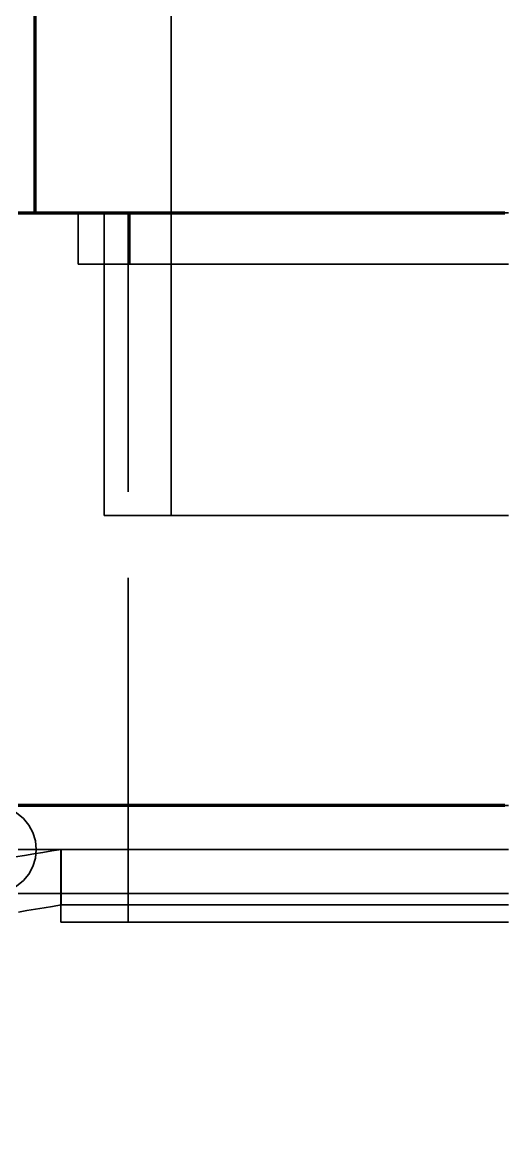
# Model space of a CAD drawing. Header units: millimetres. Extents: x 0 to 2382, y 0 to 420.
# Drawn here: x 991.52 to 997.11, y 333.49 to 346.62 of the extents above; entities that cross this region are included whole.
import ezdxf

# ---------------------------------------------------------------- set-up
doc = ezdxf.new("R2010")
doc.units = ezdxf.units.MM
doc.linetypes.add('IRAM-E-TRAZOS', pattern=[5, 4, -1])
for name, color, linetype, lineweight in [('01-VISIBLE', 7, 'CONTINUOUS', 70), ('02-OCULTA', 4, 'IRAM-E-TRAZOS', 35), ('08-FINA', 5, 'CONTINUOUS', 18)]:
    doc.layers.add(name, color=color, linetype=linetype, lineweight=lineweight)

msp = doc.modelspace()

# ---------------------------------------------------------------- linework, layer by layer
at = {"layer": '01-VISIBLE'}
for points in [[(991.667, 344.408), (991.667, 346.808)], [(991.47, 344.408), (991.571, 344.408), (991.672, 344.408), (991.772, 344.408), (991.873, 344.408), (991.974, 344.408), (992.075, 344.408), (992.176, 344.408), (992.277, 344.408), (992.378, 344.408), (992.479, 344.408), (992.58, 344.408), (992.681, 344.408), (992.782, 344.408), (992.883, 344.408), (992.984, 344.408), (993.085, 344.408), (993.186, 344.408), (993.287, 344.408), (993.388, 344.408), (993.489, 344.408), (993.59, 344.408), (993.691, 344.408), (993.792, 344.408), (993.893, 344.408), (993.994, 344.408), (994.095, 344.408), (994.196, 344.408), (994.297, 344.408), (994.398, 344.408), (994.499, 344.408), (994.6, 344.408), (994.701, 344.408), (994.802, 344.408), (994.902, 344.408), (995.003, 344.408), (995.104, 344.408), (995.205, 344.408), (995.306, 344.408), (995.407, 344.408), (995.508, 344.408), (995.609, 344.408), (995.71, 344.408), (995.811, 344.408), (995.912, 344.408), (996.013, 344.408), (996.114, 344.408), (996.215, 344.408), (996.316, 344.408), (996.417, 344.408), (996.518, 344.408), (996.619, 344.408), (996.72, 344.408), (996.821, 344.408), (996.922, 344.408), (997.023, 344.408), (997.124, 344.408)], [(997.124, 337.52), (997.023, 337.52), (996.922, 337.52), (996.821, 337.52), (996.72, 337.52), (996.619, 337.52), (996.518, 337.52), (996.417, 337.52), (996.316, 337.52), (996.215, 337.52), (996.114, 337.52), (996.013, 337.52), (995.912, 337.52), (995.811, 337.52), (995.71, 337.52), (995.609, 337.52), (995.508, 337.52), (995.407, 337.52), (995.306, 337.52), (995.205, 337.52), (995.104, 337.52), (995.003, 337.52), (994.902, 337.52), (994.802, 337.52), (994.701, 337.52), (994.6, 337.52), (994.499, 337.52), (994.398, 337.52), (994.297, 337.52), (994.196, 337.52), (994.095, 337.52), (993.994, 337.52), (993.893, 337.52), (993.792, 337.52), (993.691, 337.52), (993.59, 337.52), (993.489, 337.52), (993.388, 337.52), (993.287, 337.52), (993.186, 337.52), (993.085, 337.52), (992.984, 337.52), (992.883, 337.52), (992.782, 337.52), (992.681, 337.52), (992.58, 337.52), (992.479, 337.52), (992.378, 337.52), (992.277, 337.52), (992.176, 337.52), (992.075, 337.52), (991.974, 337.52), (991.873, 337.52), (991.772, 337.52), (991.672, 337.52), (991.571, 337.52), (991.47, 337.52)]]:
    msp.add_lwpolyline(points, dxfattribs=at)
at = {"layer": '02-OCULTA'}
for points in [[(993.247, 344.408), (993.247, 346.808)], [(997.167, 344.408), (997.067, 344.408), (996.967, 344.408), (996.867, 344.408), (996.767, 344.408), (996.667, 344.408), (996.567, 344.408), (996.467, 344.408), (996.367, 344.408), (996.267, 344.408), (996.167, 344.408), (996.067, 344.408), (995.967, 344.408), (995.867, 344.408), (995.767, 344.408), (995.667, 344.408), (995.567, 344.408), (995.467, 344.408), (995.367, 344.408), (995.267, 344.408), (995.167, 344.408), (995.067, 344.408), (994.967, 344.408), (994.867, 344.408), (994.767, 344.408), (994.667, 344.408), (994.567, 344.408), (994.467, 344.408), (994.367, 344.408), (994.267, 344.408), (994.167, 344.408), (994.067, 344.408), (993.967, 344.408), (993.867, 344.408), (993.767, 344.408), (993.667, 344.408), (993.567, 344.408), (993.467, 344.408), (993.367, 344.408), (993.267, 344.408), (993.167, 344.408), (993.067, 344.408), (992.967, 344.408), (992.867, 344.408), (992.767, 344.408), (992.667, 344.408), (992.567, 344.408), (992.467, 344.408), (992.367, 344.408), (992.267, 344.408), (992.167, 344.408), (992.067, 344.408), (991.967, 344.408), (991.867, 344.408), (991.767, 344.408), (991.667, 344.408), (991.567, 344.408), (991.467, 344.408)], [(997.167, 344.408), (997.067, 344.408), (996.967, 344.408), (996.867, 344.408), (996.767, 344.408), (996.667, 344.408), (996.567, 344.408), (996.467, 344.408), (996.367, 344.408), (996.267, 344.408), (996.167, 344.408), (996.067, 344.408), (995.967, 344.408), (995.867, 344.408), (995.767, 344.408), (995.667, 344.408), (995.567, 344.408), (995.467, 344.408), (995.367, 344.408), (995.267, 344.408), (995.167, 344.408), (995.067, 344.408), (994.967, 344.408), (994.867, 344.408), (994.767, 344.408), (994.667, 344.408), (994.567, 344.408), (994.467, 344.408), (994.367, 344.408), (994.267, 344.408), (994.167, 344.408), (994.067, 344.408), (993.967, 344.408), (993.867, 344.408), (993.767, 344.408), (993.667, 344.408), (993.567, 344.408), (993.467, 344.408), (993.367, 344.408), (993.267, 344.408), (993.167, 344.408), (993.067, 344.408), (992.967, 344.408), (992.867, 344.408), (992.767, 344.408), (992.667, 344.408), (992.567, 344.408), (992.467, 344.408), (992.367, 344.408), (992.267, 344.408), (992.167, 344.408), (992.067, 344.408), (991.967, 344.408), (991.867, 344.408), (991.767, 344.408), (991.667, 344.408)], [(991.667, 344.408), (991.767, 344.408), (991.867, 344.408), (991.967, 344.408), (992.067, 344.408), (992.167, 344.408), (992.267, 344.408), (992.367, 344.408), (992.467, 344.408), (992.567, 344.408), (992.667, 344.408), (992.767, 344.408), (992.867, 344.408), (992.967, 344.408), (993.067, 344.408), (993.167, 344.408), (993.267, 344.408), (993.367, 344.408), (993.467, 344.408), (993.567, 344.408), (993.667, 344.408), (993.767, 344.408), (993.867, 344.408), (993.967, 344.408), (994.067, 344.408), (994.167, 344.408), (994.267, 344.408), (994.367, 344.408), (994.467, 344.408), (994.567, 344.408), (994.667, 344.408), (994.767, 344.408), (994.867, 344.408), (994.967, 344.408), (995.067, 344.408), (995.167, 344.408), (995.267, 344.408), (995.367, 344.408), (995.467, 344.408), (995.567, 344.408), (995.667, 344.408), (995.767, 344.408), (995.867, 344.408), (995.967, 344.408), (996.067, 344.408), (996.167, 344.408), (996.267, 344.408), (996.367, 344.408), (996.467, 344.408), (996.567, 344.408), (996.667, 344.408), (996.767, 344.408), (996.867, 344.408), (996.967, 344.408), (997.067, 344.408), (997.167, 344.408)], [(997.167, 344.408), (997.067, 344.408), (996.967, 344.408), (996.867, 344.408), (996.767, 344.408), (996.667, 344.408), (996.567, 344.408), (996.467, 344.408), (996.367, 344.408), (996.267, 344.408), (996.167, 344.408), (996.067, 344.408), (995.967, 344.408), (995.867, 344.408), (995.767, 344.408), (995.667, 344.408), (995.567, 344.408), (995.467, 344.408), (995.367, 344.408), (995.267, 344.408), (995.167, 344.408), (995.067, 344.408), (994.967, 344.408), (994.867, 344.408), (994.767, 344.408), (994.667, 344.408), (994.567, 344.408), (994.467, 344.408), (994.367, 344.408), (994.267, 344.408), (994.167, 344.408), (994.067, 344.408), (993.967, 344.408), (993.867, 344.408), (993.767, 344.408), (993.667, 344.408), (993.567, 344.408), (993.467, 344.408), (993.367, 344.408), (993.267, 344.408), (993.167, 344.408), (993.067, 344.408), (992.967, 344.408), (992.867, 344.408), (992.767, 344.408), (992.667, 344.408), (992.567, 344.408), (992.467, 344.408), (992.367, 344.408), (992.267, 344.408), (992.167, 344.408)], [(992.167, 344.408), (992.267, 344.408), (992.367, 344.408), (992.467, 344.408), (992.567, 344.408), (992.667, 344.408), (992.767, 344.408), (992.867, 344.408), (992.967, 344.408), (993.067, 344.408), (993.167, 344.408), (993.267, 344.408), (993.367, 344.408), (993.467, 344.408), (993.567, 344.408), (993.667, 344.408), (993.767, 344.408), (993.867, 344.408), (993.967, 344.408), (994.067, 344.408), (994.167, 344.408), (994.267, 344.408), (994.367, 344.408), (994.467, 344.408), (994.567, 344.408), (994.667, 344.408), (994.767, 344.408), (994.867, 344.408), (994.967, 344.408), (995.067, 344.408), (995.167, 344.408), (995.267, 344.408), (995.367, 344.408), (995.467, 344.408), (995.567, 344.408), (995.667, 344.408), (995.767, 344.408), (995.867, 344.408), (995.967, 344.408), (996.067, 344.408), (996.167, 344.408), (996.267, 344.408), (996.367, 344.408), (996.467, 344.408), (996.567, 344.408), (996.667, 344.408), (996.767, 344.408), (996.867, 344.408), (996.967, 344.408), (997.067, 344.408), (997.167, 344.408)], [(992.167, 343.808), (992.167, 344.408)], [(997.167, 344.408), (997.067, 344.408), (996.967, 344.408), (996.867, 344.408), (996.767, 344.408), (996.667, 344.408), (996.567, 344.408), (996.467, 344.408), (996.367, 344.408), (996.267, 344.408), (996.167, 344.408), (996.067, 344.408), (995.967, 344.408), (995.867, 344.408), (995.767, 344.408), (995.667, 344.408), (995.567, 344.408), (995.467, 344.408), (995.367, 344.408), (995.267, 344.408), (995.167, 344.408), (995.067, 344.408), (994.967, 344.408), (994.867, 344.408), (994.767, 344.408), (994.667, 344.408), (994.567, 344.408), (994.467, 344.408), (994.367, 344.408), (994.267, 344.408), (994.167, 344.408), (994.067, 344.408), (993.967, 344.408), (993.867, 344.408), (993.767, 344.408), (993.667, 344.408), (993.567, 344.408), (993.467, 344.408), (993.367, 344.408), (993.267, 344.408), (993.167, 344.408), (993.067, 344.408), (992.967, 344.408), (992.867, 344.408), (992.767, 344.408), (992.667, 344.408), (992.567, 344.408), (992.467, 344.408)], [(992.467, 344.408), (992.567, 344.408), (992.667, 344.408), (992.767, 344.408), (992.867, 344.408), (992.967, 344.408), (993.067, 344.408), (993.167, 344.408), (993.267, 344.408), (993.367, 344.408), (993.467, 344.408), (993.567, 344.408), (993.667, 344.408), (993.767, 344.408), (993.867, 344.408), (993.967, 344.408), (994.067, 344.408), (994.167, 344.408), (994.267, 344.408), (994.367, 344.408), (994.467, 344.408), (994.567, 344.408), (994.667, 344.408), (994.767, 344.408), (994.867, 344.408), (994.967, 344.408), (995.067, 344.408), (995.167, 344.408), (995.267, 344.408), (995.367, 344.408), (995.467, 344.408), (995.567, 344.408), (995.667, 344.408), (995.767, 344.408), (995.867, 344.408), (995.967, 344.408), (996.067, 344.408), (996.167, 344.408), (996.267, 344.408), (996.367, 344.408), (996.467, 344.408), (996.567, 344.408), (996.667, 344.408), (996.767, 344.408), (996.867, 344.408), (996.967, 344.408), (997.067, 344.408), (997.167, 344.408)], [(992.467, 340.888), (992.467, 344.408)], [(997.159, 344.408), (997.059, 344.408), (996.958, 344.408), (996.858, 344.408), (996.758, 344.408), (996.658, 344.408), (996.557, 344.408), (996.457, 344.408), (996.357, 344.408), (996.256, 344.408), (996.156, 344.408), (996.056, 344.408), (995.956, 344.408), (995.855, 344.408), (995.755, 344.408), (995.655, 344.408), (995.554, 344.408), (995.454, 344.408), (995.354, 344.408), (995.254, 344.408), (995.153, 344.408), (995.053, 344.408), (994.953, 344.408), (994.853, 344.408), (994.752, 344.408), (994.652, 344.408), (994.552, 344.408), (994.451, 344.408), (994.351, 344.408), (994.251, 344.408), (994.151, 344.408), (994.05, 344.408), (993.95, 344.408), (993.85, 344.408), (993.749, 344.408), (993.649, 344.408), (993.549, 344.408), (993.449, 344.408), (993.348, 344.408), (993.248, 344.408), (993.148, 344.408), (993.048, 344.408), (992.947, 344.408), (992.847, 344.408), (992.747, 344.408)], [(992.747, 344.408), (992.847, 344.408), (992.947, 344.408), (993.048, 344.408), (993.148, 344.408), (993.248, 344.408), (993.348, 344.408), (993.449, 344.408), (993.549, 344.408), (993.649, 344.408), (993.749, 344.408), (993.85, 344.408), (993.95, 344.408), (994.05, 344.408), (994.151, 344.408), (994.251, 344.408), (994.351, 344.408), (994.451, 344.408), (994.552, 344.408), (994.652, 344.408), (994.752, 344.408), (994.853, 344.408), (994.953, 344.408), (995.053, 344.408), (995.153, 344.408), (995.254, 344.408), (995.354, 344.408), (995.454, 344.408), (995.554, 344.408), (995.655, 344.408), (995.755, 344.408), (995.855, 344.408), (995.956, 344.408), (996.056, 344.408), (996.156, 344.408), (996.256, 344.408), (996.357, 344.408), (996.457, 344.408), (996.557, 344.408), (996.658, 344.408), (996.758, 344.408), (996.858, 344.408), (996.958, 344.408), (997.059, 344.408), (997.159, 344.408)], [(992.747, 336.163), (992.747, 344.408)], [(997.167, 344.408), (997.067, 344.408), (996.967, 344.408), (996.867, 344.408), (996.767, 344.408), (996.667, 344.408), (996.567, 344.408), (996.467, 344.408), (996.367, 344.408), (996.267, 344.408), (996.167, 344.408), (996.067, 344.408), (995.967, 344.408), (995.867, 344.408), (995.767, 344.408), (995.667, 344.408), (995.567, 344.408), (995.467, 344.408), (995.367, 344.408), (995.267, 344.408), (995.167, 344.408), (995.067, 344.408), (994.967, 344.408), (994.867, 344.408), (994.767, 344.408), (994.667, 344.408), (994.567, 344.408), (994.467, 344.408), (994.367, 344.408), (994.267, 344.408), (994.167, 344.408), (994.067, 344.408), (993.967, 344.408), (993.867, 344.408), (993.767, 344.408), (993.667, 344.408), (993.567, 344.408), (993.467, 344.408), (993.367, 344.408), (993.267, 344.408), (993.167, 344.408), (993.067, 344.408), (992.967, 344.408), (992.867, 344.408), (992.767, 344.408)], [(992.767, 344.408), (992.867, 344.408), (992.967, 344.408), (993.067, 344.408), (993.167, 344.408), (993.267, 344.408), (993.367, 344.408), (993.467, 344.408), (993.567, 344.408), (993.667, 344.408), (993.767, 344.408), (993.867, 344.408), (993.967, 344.408), (994.067, 344.408), (994.167, 344.408), (994.267, 344.408), (994.367, 344.408), (994.467, 344.408), (994.567, 344.408), (994.667, 344.408), (994.767, 344.408), (994.867, 344.408), (994.967, 344.408), (995.067, 344.408), (995.167, 344.408), (995.267, 344.408), (995.367, 344.408), (995.467, 344.408), (995.567, 344.408), (995.667, 344.408), (995.767, 344.408), (995.867, 344.408), (995.967, 344.408), (996.067, 344.408), (996.167, 344.408), (996.267, 344.408), (996.367, 344.408), (996.467, 344.408), (996.567, 344.408), (996.667, 344.408), (996.767, 344.408), (996.867, 344.408), (996.967, 344.408), (997.067, 344.408), (997.167, 344.408)], [(992.767, 343.808), (992.767, 344.408)], [(997.158, 344.408), (997.058, 344.408), (996.958, 344.408), (996.857, 344.408), (996.757, 344.408), (996.657, 344.408), (996.557, 344.408), (996.456, 344.408), (996.356, 344.408), (996.256, 344.408), (996.155, 344.408), (996.055, 344.408), (995.955, 344.408), (995.854, 344.408), (995.754, 344.408), (995.654, 344.408), (995.554, 344.408), (995.453, 344.408), (995.353, 344.408), (995.253, 344.408), (995.152, 344.408), (995.052, 344.408), (994.952, 344.408), (994.851, 344.408), (994.751, 344.408), (994.651, 344.408), (994.551, 344.408), (994.45, 344.408), (994.35, 344.408), (994.25, 344.408), (994.149, 344.408), (994.049, 344.408), (993.949, 344.408), (993.848, 344.408), (993.748, 344.408), (993.648, 344.408), (993.548, 344.408), (993.447, 344.408), (993.347, 344.408), (993.247, 344.408)], [(993.247, 344.408), (993.347, 344.408), (993.447, 344.408), (993.548, 344.408), (993.648, 344.408), (993.748, 344.408), (993.848, 344.408), (993.949, 344.408), (994.049, 344.408), (994.149, 344.408), (994.25, 344.408), (994.35, 344.408), (994.45, 344.408), (994.551, 344.408), (994.651, 344.408), (994.751, 344.408), (994.851, 344.408), (994.952, 344.408), (995.052, 344.408), (995.152, 344.408), (995.253, 344.408), (995.353, 344.408), (995.453, 344.408), (995.554, 344.408), (995.654, 344.408), (995.754, 344.408), (995.854, 344.408), (995.955, 344.408), (996.055, 344.408), (996.155, 344.408), (996.256, 344.408), (996.356, 344.408), (996.456, 344.408), (996.557, 344.408), (996.657, 344.408), (996.757, 344.408), (996.857, 344.408), (996.958, 344.408), (997.058, 344.408), (997.158, 344.408)], [(997.158, 344.408), (997.058, 344.408), (996.958, 344.408), (996.857, 344.408), (996.757, 344.408), (996.657, 344.408), (996.557, 344.408), (996.456, 344.408), (996.356, 344.408), (996.256, 344.408), (996.155, 344.408), (996.055, 344.408), (995.955, 344.408), (995.854, 344.408), (995.754, 344.408), (995.654, 344.408), (995.554, 344.408), (995.453, 344.408), (995.353, 344.408), (995.253, 344.408), (995.152, 344.408), (995.052, 344.408), (994.952, 344.408), (994.851, 344.408), (994.751, 344.408), (994.651, 344.408), (994.551, 344.408), (994.45, 344.408), (994.35, 344.408), (994.25, 344.408), (994.149, 344.408), (994.049, 344.408), (993.949, 344.408), (993.848, 344.408), (993.748, 344.408), (993.648, 344.408), (993.548, 344.408), (993.447, 344.408), (993.347, 344.408), (993.247, 344.408)], [(993.247, 344.408), (993.347, 344.408), (993.447, 344.408), (993.548, 344.408), (993.648, 344.408), (993.748, 344.408), (993.848, 344.408), (993.949, 344.408), (994.049, 344.408), (994.149, 344.408), (994.25, 344.408), (994.35, 344.408), (994.45, 344.408), (994.551, 344.408), (994.651, 344.408), (994.751, 344.408), (994.851, 344.408), (994.952, 344.408), (995.052, 344.408), (995.152, 344.408), (995.253, 344.408), (995.353, 344.408), (995.453, 344.408), (995.554, 344.408), (995.654, 344.408), (995.754, 344.408), (995.854, 344.408), (995.955, 344.408), (996.055, 344.408), (996.155, 344.408), (996.256, 344.408), (996.356, 344.408), (996.456, 344.408), (996.557, 344.408), (996.657, 344.408), (996.757, 344.408), (996.857, 344.408), (996.958, 344.408), (997.058, 344.408), (997.158, 344.408)], [(993.247, 340.888), (993.247, 344.408)], [(997.167, 343.808), (997.067, 343.808), (996.967, 343.808), (996.867, 343.808), (996.767, 343.808), (996.667, 343.808), (996.567, 343.808), (996.467, 343.808), (996.367, 343.808), (996.267, 343.808), (996.167, 343.808), (996.067, 343.808), (995.967, 343.808), (995.867, 343.808), (995.767, 343.808), (995.667, 343.808), (995.567, 343.808), (995.467, 343.808), (995.367, 343.808), (995.267, 343.808), (995.167, 343.808), (995.067, 343.808), (994.967, 343.808), (994.867, 343.808), (994.767, 343.808), (994.667, 343.808), (994.567, 343.808), (994.467, 343.808), (994.367, 343.808), (994.267, 343.808), (994.167, 343.808), (994.067, 343.808), (993.967, 343.808), (993.867, 343.808), (993.767, 343.808), (993.667, 343.808), (993.567, 343.808), (993.467, 343.808), (993.367, 343.808), (993.267, 343.808), (993.167, 343.808), (993.067, 343.808), (992.967, 343.808), (992.867, 343.808), (992.767, 343.808), (992.667, 343.808), (992.567, 343.808), (992.467, 343.808), (992.367, 343.808), (992.267, 343.808), (992.167, 343.808)], [(992.167, 343.808), (992.267, 343.808), (992.367, 343.808), (992.467, 343.808), (992.567, 343.808), (992.667, 343.808), (992.767, 343.808), (992.867, 343.808), (992.967, 343.808), (993.067, 343.808), (993.167, 343.808), (993.267, 343.808), (993.367, 343.808), (993.467, 343.808), (993.567, 343.808), (993.667, 343.808), (993.767, 343.808), (993.867, 343.808), (993.967, 343.808), (994.067, 343.808), (994.167, 343.808), (994.267, 343.808), (994.367, 343.808), (994.467, 343.808), (994.567, 343.808), (994.667, 343.808), (994.767, 343.808), (994.867, 343.808), (994.967, 343.808), (995.067, 343.808), (995.167, 343.808), (995.267, 343.808), (995.367, 343.808), (995.467, 343.808), (995.567, 343.808), (995.667, 343.808), (995.767, 343.808), (995.867, 343.808), (995.967, 343.808), (996.067, 343.808), (996.167, 343.808), (996.267, 343.808), (996.367, 343.808), (996.467, 343.808), (996.567, 343.808), (996.667, 343.808), (996.767, 343.808), (996.867, 343.808), (996.967, 343.808), (997.067, 343.808), (997.167, 343.808)], [(997.167, 343.808), (997.067, 343.808), (996.967, 343.808), (996.867, 343.808), (996.767, 343.808), (996.667, 343.808), (996.567, 343.808), (996.467, 343.808), (996.367, 343.808), (996.267, 343.808), (996.167, 343.808), (996.067, 343.808), (995.967, 343.808), (995.867, 343.808), (995.767, 343.808), (995.667, 343.808), (995.567, 343.808), (995.467, 343.808), (995.367, 343.808), (995.267, 343.808), (995.167, 343.808), (995.067, 343.808), (994.967, 343.808), (994.867, 343.808), (994.767, 343.808), (994.667, 343.808), (994.567, 343.808), (994.467, 343.808), (994.367, 343.808), (994.267, 343.808), (994.167, 343.808), (994.067, 343.808), (993.967, 343.808), (993.867, 343.808), (993.767, 343.808), (993.667, 343.808), (993.567, 343.808), (993.467, 343.808), (993.367, 343.808), (993.267, 343.808), (993.167, 343.808), (993.067, 343.808), (992.967, 343.808), (992.867, 343.808), (992.767, 343.808)], [(992.767, 343.808), (992.867, 343.808), (992.967, 343.808), (993.067, 343.808), (993.167, 343.808), (993.267, 343.808), (993.367, 343.808), (993.467, 343.808), (993.567, 343.808), (993.667, 343.808), (993.767, 343.808), (993.867, 343.808), (993.967, 343.808), (994.067, 343.808), (994.167, 343.808), (994.267, 343.808), (994.367, 343.808), (994.467, 343.808), (994.567, 343.808), (994.667, 343.808), (994.767, 343.808), (994.867, 343.808), (994.967, 343.808), (995.067, 343.808), (995.167, 343.808), (995.267, 343.808), (995.367, 343.808), (995.467, 343.808), (995.567, 343.808), (995.667, 343.808), (995.767, 343.808), (995.867, 343.808), (995.967, 343.808), (996.067, 343.808), (996.167, 343.808), (996.267, 343.808), (996.367, 343.808), (996.467, 343.808), (996.567, 343.808), (996.667, 343.808), (996.767, 343.808), (996.867, 343.808), (996.967, 343.808), (997.067, 343.808), (997.167, 343.808)], [(997.167, 340.888), (997.067, 340.888), (996.967, 340.888), (996.867, 340.888), (996.767, 340.888), (996.667, 340.888), (996.567, 340.888), (996.467, 340.888), (996.367, 340.888), (996.267, 340.888), (996.167, 340.888), (996.067, 340.888), (995.967, 340.888), (995.867, 340.888), (995.767, 340.888), (995.667, 340.888), (995.567, 340.888), (995.467, 340.888), (995.367, 340.888), (995.267, 340.888), (995.167, 340.888), (995.067, 340.888), (994.967, 340.888), (994.867, 340.888), (994.767, 340.888), (994.667, 340.888), (994.567, 340.888), (994.467, 340.888), (994.367, 340.888), (994.267, 340.888), (994.167, 340.888), (994.067, 340.888), (993.967, 340.888), (993.867, 340.888), (993.767, 340.888), (993.667, 340.888), (993.567, 340.888), (993.467, 340.888), (993.367, 340.888), (993.267, 340.888), (993.167, 340.888), (993.067, 340.888), (992.967, 340.888), (992.867, 340.888), (992.767, 340.888), (992.667, 340.888), (992.567, 340.888), (992.467, 340.888)], [(992.467, 340.888), (992.567, 340.888), (992.667, 340.888), (992.767, 340.888), (992.867, 340.888), (992.967, 340.888), (993.067, 340.888), (993.167, 340.888), (993.267, 340.888), (993.367, 340.888), (993.467, 340.888), (993.567, 340.888), (993.667, 340.888), (993.767, 340.888), (993.867, 340.888), (993.967, 340.888), (994.067, 340.888), (994.167, 340.888), (994.267, 340.888), (994.367, 340.888), (994.467, 340.888), (994.567, 340.888), (994.667, 340.888), (994.767, 340.888), (994.867, 340.888), (994.967, 340.888), (995.067, 340.888), (995.167, 340.888), (995.267, 340.888), (995.367, 340.888), (995.467, 340.888), (995.567, 340.888), (995.667, 340.888), (995.767, 340.888), (995.867, 340.888), (995.967, 340.888), (996.067, 340.888), (996.167, 340.888), (996.267, 340.888), (996.367, 340.888), (996.467, 340.888), (996.567, 340.888), (996.667, 340.888), (996.767, 340.888), (996.867, 340.888), (996.967, 340.888), (997.067, 340.888), (997.167, 340.888)], [(997.158, 340.888), (997.058, 340.888), (996.958, 340.888), (996.857, 340.888), (996.757, 340.888), (996.657, 340.888), (996.557, 340.888), (996.456, 340.888), (996.356, 340.888), (996.256, 340.888), (996.155, 340.888), (996.055, 340.888), (995.955, 340.888), (995.854, 340.888), (995.754, 340.888), (995.654, 340.888), (995.554, 340.888), (995.453, 340.888), (995.353, 340.888), (995.253, 340.888), (995.152, 340.888), (995.052, 340.888), (994.952, 340.888), (994.851, 340.888), (994.751, 340.888), (994.651, 340.888), (994.551, 340.888), (994.45, 340.888), (994.35, 340.888), (994.25, 340.888), (994.149, 340.888), (994.049, 340.888), (993.949, 340.888), (993.848, 340.888), (993.748, 340.888), (993.648, 340.888), (993.548, 340.888), (993.447, 340.888), (993.347, 340.888), (993.247, 340.888)], [(993.247, 340.888), (993.347, 340.888), (993.447, 340.888), (993.548, 340.888), (993.648, 340.888), (993.748, 340.888), (993.848, 340.888), (993.949, 340.888), (994.049, 340.888), (994.149, 340.888), (994.25, 340.888), (994.35, 340.888), (994.45, 340.888), (994.551, 340.888), (994.651, 340.888), (994.751, 340.888), (994.851, 340.888), (994.952, 340.888), (995.052, 340.888), (995.152, 340.888), (995.253, 340.888), (995.353, 340.888), (995.453, 340.888), (995.554, 340.888), (995.654, 340.888), (995.754, 340.888), (995.854, 340.888), (995.955, 340.888), (996.055, 340.888), (996.155, 340.888), (996.256, 340.888), (996.356, 340.888), (996.456, 340.888), (996.557, 340.888), (996.657, 340.888), (996.757, 340.888), (996.857, 340.888), (996.958, 340.888), (997.058, 340.888), (997.158, 340.888)], [(991.167, 337.52), (991.267, 337.51), (991.363, 337.481), (991.451, 337.434), (991.529, 337.37), (991.592, 337.292), (991.64, 337.204), (991.669, 337.108), (991.679, 337.008), (991.669, 336.908), (991.64, 336.812), (991.592, 336.723), (991.529, 336.646), (991.451, 336.582), (991.363, 336.535), (991.267, 336.506), (991.167, 336.496)], [(997.167, 337.52), (997.067, 337.52), (996.967, 337.52), (996.867, 337.52), (996.767, 337.52), (996.667, 337.52), (996.567, 337.52), (996.467, 337.52), (996.367, 337.52), (996.267, 337.52), (996.167, 337.52), (996.067, 337.52), (995.967, 337.52), (995.867, 337.52), (995.767, 337.52), (995.667, 337.52), (995.567, 337.52), (995.467, 337.52), (995.367, 337.52), (995.267, 337.52), (995.167, 337.52), (995.067, 337.52), (994.967, 337.52), (994.867, 337.52), (994.767, 337.52), (994.667, 337.52), (994.567, 337.52), (994.467, 337.52), (994.367, 337.52), (994.267, 337.52), (994.167, 337.52), (994.067, 337.52), (993.967, 337.52), (993.867, 337.52), (993.767, 337.52), (993.667, 337.52), (993.567, 337.52), (993.467, 337.52), (993.367, 337.52), (993.267, 337.52), (993.167, 337.52), (993.067, 337.52), (992.967, 337.52), (992.867, 337.52), (992.767, 337.52), (992.667, 337.52), (992.567, 337.52), (992.467, 337.52), (992.367, 337.52), (992.267, 337.52), (992.167, 337.52), (992.067, 337.52), (991.967, 337.52), (991.867, 337.52), (991.767, 337.52), (991.667, 337.52), (991.567, 337.52), (991.467, 337.52)], [(990.698, 336.802), (990.803, 336.82), (990.909, 336.837), (991.015, 336.855), (991.12, 336.872), (991.226, 336.889), (991.332, 336.906), (991.438, 336.923), (991.544, 336.94), (991.649, 336.957), (991.755, 336.974), (991.861, 336.991), (991.967, 337.008)], [(997.167, 337.008), (997.067, 337.008), (996.967, 337.008), (996.867, 337.008), (996.767, 337.008), (996.667, 337.008), (996.567, 337.008), (996.467, 337.008), (996.367, 337.008), (996.267, 337.008), (996.167, 337.008), (996.067, 337.008), (995.967, 337.008), (995.867, 337.008), (995.767, 337.008), (995.667, 337.008), (995.567, 337.008), (995.467, 337.008), (995.367, 337.008), (995.267, 337.008), (995.167, 337.008), (995.067, 337.008), (994.967, 337.008), (994.867, 337.008), (994.767, 337.008), (994.667, 337.008), (994.567, 337.008), (994.467, 337.008), (994.367, 337.008), (994.267, 337.008), (994.167, 337.008), (994.067, 337.008), (993.967, 337.008), (993.867, 337.008), (993.767, 337.008), (993.667, 337.008), (993.567, 337.008), (993.467, 337.008), (993.367, 337.008), (993.267, 337.008), (993.167, 337.008), (993.067, 337.008), (992.967, 337.008), (992.867, 337.008), (992.767, 337.008), (992.667, 337.008), (992.567, 337.008), (992.467, 337.008), (992.367, 337.008), (992.267, 337.008), (992.167, 337.008), (992.067, 337.008), (991.967, 337.008), (991.867, 337.008), (991.767, 337.008), (991.667, 337.008), (991.567, 337.008), (991.467, 337.008)], [(991.467, 337.008), (991.567, 337.008), (991.667, 337.008), (991.767, 337.008), (991.867, 337.008), (991.967, 337.008), (992.067, 337.008), (992.167, 337.008), (992.267, 337.008), (992.367, 337.008), (992.467, 337.008), (992.567, 337.008), (992.667, 337.008), (992.767, 337.008), (992.867, 337.008), (992.967, 337.008), (993.067, 337.008), (993.167, 337.008), (993.267, 337.008), (993.367, 337.008), (993.467, 337.008), (993.567, 337.008), (993.667, 337.008), (993.767, 337.008), (993.867, 337.008), (993.967, 337.008), (994.067, 337.008), (994.167, 337.008), (994.267, 337.008), (994.367, 337.008), (994.467, 337.008), (994.567, 337.008), (994.667, 337.008), (994.767, 337.008), (994.867, 337.008), (994.967, 337.008), (995.067, 337.008), (995.167, 337.008), (995.267, 337.008), (995.367, 337.008), (995.467, 337.008), (995.567, 337.008), (995.667, 337.008), (995.767, 337.008), (995.867, 337.008), (995.967, 337.008), (996.067, 337.008), (996.167, 337.008), (996.267, 337.008), (996.367, 337.008), (996.467, 337.008), (996.567, 337.008), (996.667, 337.008), (996.767, 337.008), (996.867, 337.008), (996.967, 337.008), (997.067, 337.008), (997.167, 337.008)], [(997.166, 337.008), (997.066, 337.008), (996.966, 337.008), (996.866, 337.008), (996.766, 337.008), (996.666, 337.008), (996.566, 337.008), (996.466, 337.008), (996.366, 337.008), (996.266, 337.008), (996.166, 337.008), (996.066, 337.008), (995.966, 337.008), (995.866, 337.008), (995.766, 337.008), (995.666, 337.008), (995.566, 337.008), (995.466, 337.008), (995.366, 337.008), (995.265, 337.008), (995.165, 337.008), (995.065, 337.008), (994.965, 337.008), (994.865, 337.008), (994.765, 337.008), (994.665, 337.008), (994.565, 337.008), (994.465, 337.008), (994.365, 337.008), (994.265, 337.008), (994.165, 337.008), (994.065, 337.008), (993.965, 337.008), (993.865, 337.008), (993.765, 337.008), (993.665, 337.008), (993.565, 337.008), (993.465, 337.008), (993.365, 337.008), (993.265, 337.008), (993.165, 337.008), (993.065, 337.008), (992.965, 337.008), (992.865, 337.008), (992.765, 337.008), (992.665, 337.008), (992.565, 337.008), (992.465, 337.008), (992.365, 337.008), (992.265, 337.008), (992.165, 337.008), (992.065, 337.008), (991.965, 337.008)], [(991.965, 337.008), (992.065, 337.008), (992.165, 337.008), (992.265, 337.008), (992.365, 337.008), (992.465, 337.008), (992.565, 337.008), (992.665, 337.008), (992.765, 337.008), (992.865, 337.008), (992.965, 337.008), (993.065, 337.008), (993.165, 337.008), (993.265, 337.008), (993.365, 337.008), (993.465, 337.008), (993.565, 337.008), (993.665, 337.008), (993.765, 337.008), (993.865, 337.008), (993.965, 337.008), (994.065, 337.008), (994.165, 337.008), (994.265, 337.008), (994.365, 337.008), (994.465, 337.008), (994.565, 337.008), (994.665, 337.008), (994.765, 337.008), (994.865, 337.008), (994.965, 337.008), (995.065, 337.008), (995.165, 337.008), (995.265, 337.008), (995.366, 337.008), (995.466, 337.008), (995.566, 337.008), (995.666, 337.008), (995.766, 337.008), (995.866, 337.008), (995.966, 337.008), (996.066, 337.008), (996.166, 337.008), (996.266, 337.008), (996.366, 337.008), (996.466, 337.008), (996.566, 337.008), (996.666, 337.008), (996.766, 337.008), (996.866, 337.008), (996.966, 337.008), (997.066, 337.008), (997.166, 337.008)], [(991.965, 336.163), (991.965, 337.008)], [(997.167, 337.008), (997.067, 337.008), (996.967, 337.008), (996.867, 337.008), (996.767, 337.008), (996.667, 337.008), (996.567, 337.008), (996.467, 337.008), (996.367, 337.008), (996.267, 337.008), (996.167, 337.008), (996.067, 337.008), (995.967, 337.008), (995.867, 337.008), (995.767, 337.008), (995.667, 337.008), (995.567, 337.008), (995.467, 337.008), (995.367, 337.008), (995.267, 337.008), (995.167, 337.008), (995.067, 337.008), (994.967, 337.008), (994.867, 337.008), (994.767, 337.008), (994.667, 337.008), (994.567, 337.008), (994.467, 337.008), (994.367, 337.008), (994.267, 337.008), (994.167, 337.008), (994.067, 337.008), (993.967, 337.008), (993.867, 337.008), (993.767, 337.008), (993.667, 337.008), (993.567, 337.008), (993.467, 337.008), (993.367, 337.008), (993.267, 337.008), (993.167, 337.008), (993.067, 337.008), (992.967, 337.008), (992.867, 337.008), (992.767, 337.008), (992.667, 337.008), (992.567, 337.008), (992.467, 337.008), (992.367, 337.008), (992.267, 337.008), (992.167, 337.008), (992.067, 337.008), (991.967, 337.008)], [(991.967, 337.008), (992.067, 337.008), (992.167, 337.008), (992.267, 337.008), (992.367, 337.008), (992.467, 337.008), (992.567, 337.008), (992.667, 337.008), (992.767, 337.008), (992.867, 337.008), (992.967, 337.008), (993.067, 337.008), (993.167, 337.008), (993.267, 337.008), (993.367, 337.008), (993.467, 337.008), (993.567, 337.008), (993.667, 337.008), (993.767, 337.008), (993.867, 337.008), (993.967, 337.008), (994.067, 337.008), (994.167, 337.008), (994.267, 337.008), (994.367, 337.008), (994.467, 337.008), (994.567, 337.008), (994.667, 337.008), (994.767, 337.008), (994.867, 337.008), (994.967, 337.008), (995.067, 337.008), (995.167, 337.008), (995.267, 337.008), (995.367, 337.008), (995.467, 337.008), (995.567, 337.008), (995.667, 337.008), (995.767, 337.008), (995.867, 337.008), (995.967, 337.008), (996.067, 337.008), (996.167, 337.008), (996.267, 337.008), (996.367, 337.008), (996.467, 337.008), (996.567, 337.008), (996.667, 337.008), (996.767, 337.008), (996.867, 337.008), (996.967, 337.008), (997.067, 337.008), (997.167, 337.008)], [(991.967, 337.008), (991.967, 336.363)], [(991.467, 336.496), (991.567, 336.496), (991.667, 336.496), (991.767, 336.496), (991.867, 336.496), (991.967, 336.496), (992.067, 336.496), (992.167, 336.496), (992.267, 336.496), (992.367, 336.496), (992.467, 336.496), (992.567, 336.496), (992.667, 336.496), (992.767, 336.496), (992.867, 336.496), (992.967, 336.496), (993.067, 336.496), (993.167, 336.496), (993.267, 336.496), (993.367, 336.496), (993.467, 336.496), (993.567, 336.496), (993.667, 336.496), (993.767, 336.496), (993.867, 336.496), (993.967, 336.496), (994.067, 336.496), (994.167, 336.496), (994.267, 336.496), (994.367, 336.496), (994.467, 336.496), (994.567, 336.496), (994.667, 336.496), (994.767, 336.496), (994.867, 336.496), (994.967, 336.496), (995.067, 336.496), (995.167, 336.496), (995.267, 336.496), (995.367, 336.496), (995.467, 336.496), (995.567, 336.496), (995.667, 336.496), (995.767, 336.496), (995.867, 336.496), (995.967, 336.496), (996.067, 336.496), (996.167, 336.496), (996.267, 336.496), (996.367, 336.496), (996.467, 336.496), (996.567, 336.496), (996.667, 336.496), (996.767, 336.496), (996.867, 336.496), (996.967, 336.496), (997.067, 336.496), (997.167, 336.496)], [(991.467, 336.496), (991.567, 336.496), (991.667, 336.496), (991.767, 336.496), (991.867, 336.496), (991.967, 336.496), (992.067, 336.496), (992.167, 336.496), (992.267, 336.496), (992.367, 336.496), (992.467, 336.496), (992.567, 336.496), (992.667, 336.496), (992.767, 336.496), (992.867, 336.496), (992.967, 336.496), (993.067, 336.496), (993.167, 336.496), (993.267, 336.496), (993.367, 336.496), (993.467, 336.496), (993.567, 336.496), (993.667, 336.496), (993.767, 336.496), (993.867, 336.496), (993.967, 336.496), (994.067, 336.496), (994.167, 336.496), (994.267, 336.496), (994.367, 336.496), (994.467, 336.496), (994.567, 336.496), (994.667, 336.496), (994.767, 336.496), (994.867, 336.496), (994.967, 336.496), (995.067, 336.496), (995.167, 336.496), (995.267, 336.496), (995.367, 336.496), (995.467, 336.496), (995.567, 336.496), (995.667, 336.496), (995.767, 336.496), (995.867, 336.496), (995.967, 336.496), (996.067, 336.496), (996.167, 336.496), (996.267, 336.496), (996.367, 336.496), (996.467, 336.496), (996.567, 336.496), (996.667, 336.496), (996.767, 336.496), (996.867, 336.496), (996.967, 336.496), (997.067, 336.496), (997.167, 336.496)], [(991.967, 336.363), (991.868, 336.347), (991.769, 336.331), (991.67, 336.314), (991.571, 336.298), (991.472, 336.281)], [(997.167, 336.363), (997.067, 336.363), (996.967, 336.363), (996.867, 336.363), (996.767, 336.363), (996.667, 336.363), (996.567, 336.363), (996.467, 336.363), (996.367, 336.363), (996.267, 336.363), (996.167, 336.363), (996.067, 336.363), (995.967, 336.363), (995.867, 336.363), (995.767, 336.363), (995.667, 336.363), (995.567, 336.363), (995.467, 336.363), (995.367, 336.363), (995.267, 336.363), (995.167, 336.363), (995.067, 336.363), (994.967, 336.363), (994.867, 336.363), (994.767, 336.363), (994.667, 336.363), (994.567, 336.363), (994.467, 336.363), (994.367, 336.363), (994.267, 336.363), (994.167, 336.363), (994.067, 336.363), (993.967, 336.363), (993.867, 336.363), (993.767, 336.363), (993.667, 336.363), (993.567, 336.363), (993.467, 336.363), (993.367, 336.363), (993.267, 336.363), (993.167, 336.363), (993.067, 336.363), (992.967, 336.363), (992.867, 336.363), (992.767, 336.363), (992.667, 336.363), (992.567, 336.363), (992.467, 336.363), (992.367, 336.363), (992.267, 336.363), (992.167, 336.363), (992.067, 336.363), (991.967, 336.363)], [(991.967, 336.363), (992.067, 336.363), (992.167, 336.363), (992.267, 336.363), (992.367, 336.363), (992.467, 336.363), (992.567, 336.363), (992.667, 336.363), (992.767, 336.363), (992.867, 336.363), (992.967, 336.363), (993.067, 336.363), (993.167, 336.363), (993.267, 336.363), (993.367, 336.363), (993.467, 336.363), (993.567, 336.363), (993.667, 336.363), (993.767, 336.363), (993.867, 336.363), (993.967, 336.363), (994.067, 336.363), (994.167, 336.363), (994.267, 336.363), (994.367, 336.363), (994.467, 336.363), (994.567, 336.363), (994.667, 336.363), (994.767, 336.363), (994.867, 336.363), (994.967, 336.363), (995.067, 336.363), (995.167, 336.363), (995.267, 336.363), (995.367, 336.363), (995.467, 336.363), (995.567, 336.363), (995.667, 336.363), (995.767, 336.363), (995.867, 336.363), (995.967, 336.363), (996.067, 336.363), (996.167, 336.363), (996.267, 336.363), (996.367, 336.363), (996.467, 336.363), (996.567, 336.363), (996.667, 336.363), (996.767, 336.363), (996.867, 336.363), (996.967, 336.363), (997.067, 336.363), (997.167, 336.363)], [(997.166, 336.163), (997.066, 336.163), (996.966, 336.163), (996.866, 336.163), (996.766, 336.163), (996.666, 336.163), (996.566, 336.163), (996.466, 336.163), (996.366, 336.163), (996.266, 336.163), (996.166, 336.163), (996.066, 336.163), (995.966, 336.163), (995.866, 336.163), (995.766, 336.163), (995.666, 336.163), (995.566, 336.163), (995.466, 336.163), (995.366, 336.163), (995.265, 336.163), (995.165, 336.163), (995.065, 336.163), (994.965, 336.163), (994.865, 336.163), (994.765, 336.163), (994.665, 336.163), (994.565, 336.163), (994.465, 336.163), (994.365, 336.163), (994.265, 336.163), (994.165, 336.163), (994.065, 336.163), (993.965, 336.163), (993.865, 336.163), (993.765, 336.163), (993.665, 336.163), (993.565, 336.163), (993.465, 336.163), (993.365, 336.163), (993.265, 336.163), (993.165, 336.163), (993.065, 336.163), (992.965, 336.163), (992.865, 336.163), (992.765, 336.163), (992.665, 336.163), (992.565, 336.163), (992.465, 336.163), (992.365, 336.163), (992.265, 336.163), (992.165, 336.163), (992.065, 336.163), (991.965, 336.163)], [(991.965, 336.163), (992.065, 336.163), (992.165, 336.163), (992.265, 336.163), (992.365, 336.163), (992.465, 336.163), (992.565, 336.163), (992.665, 336.163), (992.765, 336.163), (992.865, 336.163), (992.965, 336.163), (993.065, 336.163), (993.165, 336.163), (993.265, 336.163), (993.365, 336.163), (993.465, 336.163), (993.565, 336.163), (993.665, 336.163), (993.765, 336.163), (993.865, 336.163), (993.965, 336.163), (994.065, 336.163), (994.165, 336.163), (994.265, 336.163), (994.365, 336.163), (994.465, 336.163), (994.565, 336.163), (994.665, 336.163), (994.765, 336.163), (994.865, 336.163), (994.965, 336.163), (995.065, 336.163), (995.165, 336.163), (995.265, 336.163), (995.366, 336.163), (995.466, 336.163), (995.566, 336.163), (995.666, 336.163), (995.766, 336.163), (995.866, 336.163), (995.966, 336.163), (996.066, 336.163), (996.166, 336.163), (996.266, 336.163), (996.366, 336.163), (996.466, 336.163), (996.566, 336.163), (996.666, 336.163), (996.766, 336.163), (996.866, 336.163), (996.966, 336.163), (997.066, 336.163), (997.166, 336.163)], [(997.159, 336.163), (997.059, 336.163), (996.958, 336.163), (996.858, 336.163), (996.758, 336.163), (996.658, 336.163), (996.557, 336.163), (996.457, 336.163), (996.357, 336.163), (996.256, 336.163), (996.156, 336.163), (996.056, 336.163), (995.956, 336.163), (995.855, 336.163), (995.755, 336.163), (995.655, 336.163), (995.554, 336.163), (995.454, 336.163), (995.354, 336.163), (995.254, 336.163), (995.153, 336.163), (995.053, 336.163), (994.953, 336.163), (994.853, 336.163), (994.752, 336.163), (994.652, 336.163), (994.552, 336.163), (994.451, 336.163), (994.351, 336.163), (994.251, 336.163), (994.151, 336.163), (994.05, 336.163), (993.95, 336.163), (993.85, 336.163), (993.749, 336.163), (993.649, 336.163), (993.549, 336.163), (993.449, 336.163), (993.348, 336.163), (993.248, 336.163), (993.148, 336.163), (993.048, 336.163), (992.947, 336.163), (992.847, 336.163), (992.747, 336.163)], [(992.747, 336.163), (992.847, 336.163), (992.947, 336.163), (993.048, 336.163), (993.148, 336.163), (993.248, 336.163), (993.348, 336.163), (993.449, 336.163), (993.549, 336.163), (993.649, 336.163), (993.749, 336.163), (993.85, 336.163), (993.95, 336.163), (994.05, 336.163), (994.151, 336.163), (994.251, 336.163), (994.351, 336.163), (994.451, 336.163), (994.552, 336.163), (994.652, 336.163), (994.752, 336.163), (994.853, 336.163), (994.953, 336.163), (995.053, 336.163), (995.153, 336.163), (995.254, 336.163), (995.354, 336.163), (995.454, 336.163), (995.554, 336.163), (995.655, 336.163), (995.755, 336.163), (995.855, 336.163), (995.956, 336.163), (996.056, 336.163), (996.156, 336.163), (996.256, 336.163), (996.357, 336.163), (996.457, 336.163), (996.557, 336.163), (996.658, 336.163), (996.758, 336.163), (996.858, 336.163), (996.958, 336.163), (997.059, 336.163), (997.159, 336.163)]]:
    msp.add_lwpolyline(points, dxfattribs=at)
at = {"layer": '08-FINA'}
msp.add_circle((990.667, 354.167), 36.833, dxfattribs=at)

doc.saveas('drawing.dxf')
